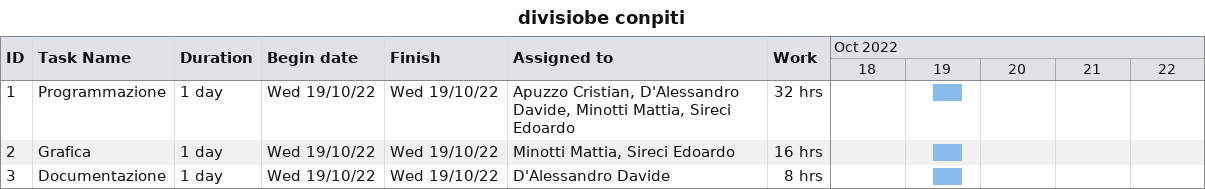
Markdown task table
divisiobe conpiti

| ID | Task | Duration | Start | Finish | Resources | Work (h) |
|---|---|---|---|---|---|---|
| 1 | Programmazione | 1d | 2022-10-19 | 2022-10-19 | Apuzzo Cristian, D'Alessandro Davide, Minotti Mattia, Sireci Edoardo | 32 |
| 2 | Grafica | 1d | 2022-10-19 | 2022-10-19 | Minotti Mattia, Sireci Edoardo | 16 |
| 3 | Documentazione | 1d | 2022-10-19 | 2022-10-19 | D'Alessandro Davide | 8 |
